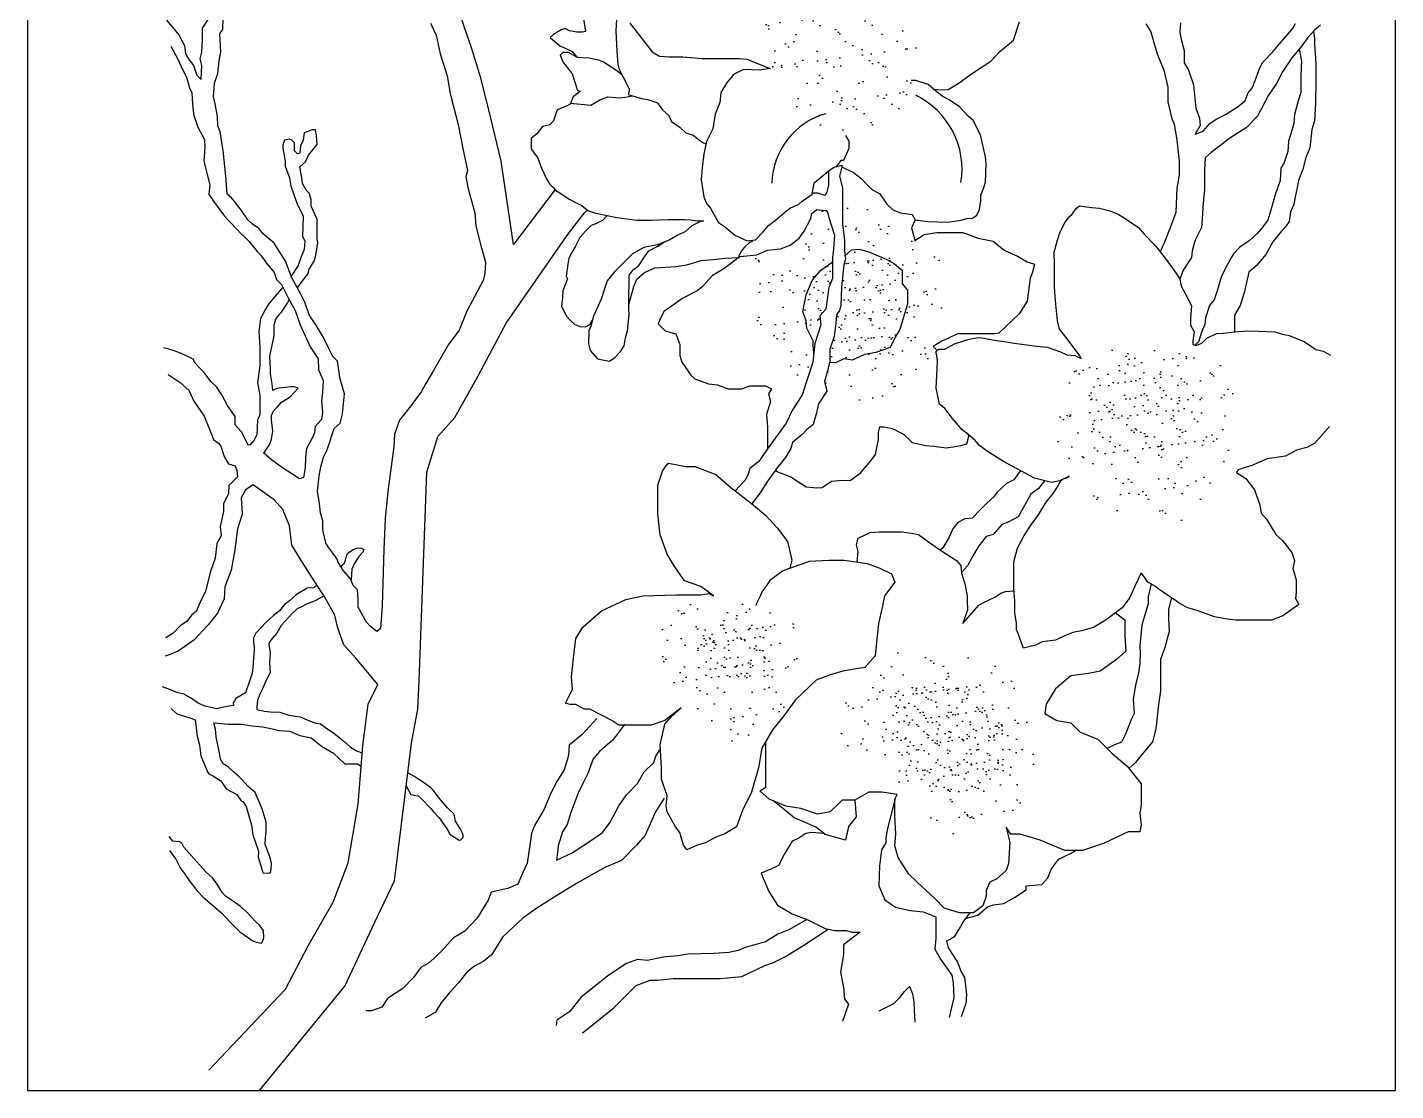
# Model space of a CAD drawing. Header units: millimetres. Extents: x 14385 to 129787, y 107826 to 186798.
# Drawn here: x 23319 to 26112, y 111745 to 113915 of the extents above; entities that cross this region are included whole.
import ezdxf

# ---------------------------------------------------------------- set-up
doc = ezdxf.new("R2010")
doc.units = ezdxf.units.MM
doc.header["$LTSCALE"] = 1000
pattern_1 = [(37.5, (32111.944, 101608.375), (-2.13844, 65.41008), [0, -51.5996, 0, -57.71007, 0, -55.16404]), (7.5, (32111.94, 101608.375), (60.0788, 95.8037), [0, -27.83662, 0, -46.50753, 0, -17.82223]), (327.5, (32070.19, 101608.375), (105.71613, 0.19208), [0, -16.97355, 0, -61.10478, 0, -79.77568]), (317.5, (32070.19, 101608.375), (102.0493, 29.7945), [0, -8.48678, 0, -40.05758, 0, -45.82858])]
pattern_2 = [(37.5, (32111.944, 101608.375), (-1.283065, 39.24605), [0, -30.959755, 0, -34.62604, 0, -33.09842]), (7.5, (32111.944, 101608.375), (36.04727, 57.4822), [0, -16.70197, 0, -27.904516, 0, -10.693336]), (327.5, (32086.89, 101608.375), (63.42968, 0.11525), [0, -10.18413, 0, -36.66287, 0, -47.86541]), (317.5, (32086.89, 101608.375), (61.2296, 17.8767), [0, -5.092065, 0, -24.03455, 0, -27.49715])]

msp = doc.modelspace()

# ---------------------------------------------------------------- hatches: boundary and pattern name
h = msp.add_hatch()
h.set_pattern_fill('AR-SAND', color=252, scale=1.3365, style=0)
h.set_pattern_definition(pattern_1)
h.paths.add_polyline_path([(24919.4, 114078.2), (24835.1, 114044.3), (24821.5, 113991), (24827.3, 113901.9), (24822.5, 113847.7), (24838.9, 113812.8), (24897.1, 113738.2), (24954.3, 113698.5), (24965, 113690.8), (25002.8, 113689.8), (25034.7, 113692.7), (25087.1, 113719.8), (25120, 113745), (25141.4, 113777), (25143.3, 113804.1), (25133.6, 113843.8), (25143.3, 113904.8), (25128.8, 113944.5), (25129.7, 114001.7), (25120, 114009.4), (25082.2, 114040.4), (25060.9, 114059.8), (25014.4, 114087.9), (24967.9, 114084), (24926.2, 114084)])
h = msp.add_hatch()
h.set_pattern_fill('AR-SAND', color=252, scale=1.3365, style=0)
h.set_pattern_definition(pattern_1)
h.paths.add_polyline_path([(25139.5, 113486.4), (25134.5, 113483.4), (25131.5, 113478.8), (25127.9, 113492), (25101.8, 113487.8), (25048.6, 113537.3), (25000.3, 113560.8), (24982.8, 113574.2), (24982.8, 113564.7), (24982.8, 113540.3), (24982.8, 113512.9), (24987.4, 113480.9), (24987.4, 113459.5), (24988.3, 113449.6), (25001.2, 113461.2), (25016.8, 113462.6), (25036.6, 113456.9), (25073.5, 113441.4), (25089.1, 113432.9), (25104.6, 113420.1), (25104.6, 113391.8), (25116, 113379.1), (25116, 113350.8), (25100.4, 113298.4), (25090.5, 113282.8), (25080.6, 113261.6), (25050.8, 113251.7), (25028.1, 113247.4), (25002.6, 113236.1), (24985.6, 113238.9), (24968.6, 113230.4), (24956.3, 113231.6), (24952.3, 113214.1), (24946.2, 113192.8), (24950.8, 113172.7), (25020.1, 113148.8), (25069.6, 113156.2), (25153.8, 113192.1), (25173.6, 113244.1), (25173, 113258.9), (25167.8, 113264.1), (25172.7, 113266.9), (25169.9, 113333.2), (25199.6, 113346.8), (25184.8, 113443.3)])
h.paths.add_polyline_path([(24938.9, 113420.1), (24961.5, 113435.7), (24962.8, 113436.7), (24962.8, 113444.9), (24964.8, 113463), (24966.8, 113491.1), (24954.8, 113527.3), (24952.8, 113535.3), (24950.8, 113541.3), (24946.7, 113541.3), (24930.6, 113543.3), (24920.6, 113535.3), (24918.6, 113525.2), (24904.5, 113499.1), (24894.4, 113485.1), (24876.3, 113471), (24856.2, 113463), (24830.1, 113460.9), (24808, 113450.9), (24801.9, 113450.4), (24798.4, 113444.5), (24791, 113375.2), (24818.2, 113275), (24872.7, 113215.6), (24908.3, 113189), (24922.6, 113231.9), (24924.5, 113249.9), (24923.3, 113265.8), (24923.3, 113275.7), (24910.5, 113301.2), (24909.1, 113315.4), (24902, 113335.2), (24909.1, 113369.2), (24921.9, 113400.3)])
h = msp.add_hatch()
h.set_pattern_fill('AR-SAND', color=252, scale=0.8019, style=0)
h.set_pattern_definition(pattern_2)
h.paths.add_polyline_path([(24954.8, 113384.6), (24962.8, 113402.7), (24962.8, 113436.7), (24961.5, 113435.7), (24938.9, 113420.1), (24921.9, 113400.3), (24909.1, 113369.2), (24902, 113335.2), (24909.1, 113315.4), (24910.5, 113301.2), (24923.3, 113275.7), (24923.3, 113265.8), (24924.5, 113249.9), (24926.6, 113270), (24938.7, 113308.2), (24936.7, 113326.3), (24948.7, 113340.4)])
h.paths.add_polyline_path([(25116, 113350.8), (25116, 113379.1), (25104.6, 113391.8), (25104.6, 113420.1), (25089.1, 113432.9), (25073.5, 113441.4), (25036.6, 113456.9), (25016.8, 113462.6), (25001.2, 113461.2), (24988.3, 113449.6), (24988.9, 113442.8), (24985.9, 113430.6), (24981.3, 113384.9), (24979.7, 113348.3), (24976.7, 113337.6), (24970.6, 113328.5), (24969.1, 113311.7), (24966, 113284.2), (24956.9, 113258.3), (24956.9, 113233.9), (24956.3, 113231.6), (24968.6, 113230.4), (24985.6, 113238.9), (25002.6, 113236.1), (25028.1, 113247.4), (25050.8, 113251.7), (25080.6, 113261.6), (25090.5, 113282.8), (25100.4, 113298.4)])
h = msp.add_hatch()
h.set_pattern_fill('AR-SAND', color=252, scale=1.3365, style=0)
h.set_pattern_definition(pattern_1)
h.paths.add_polyline_path([(25510.6, 113265.1), (25480.5, 113237.1), (25459.8, 113227.7), (25432.8, 113209.1), (25421.4, 113170.7), (25415.2, 113131.3), (25416.2, 113067), (25446.3, 113006.9), (25478.4, 112960.3), (25541.7, 112920.9), (25605, 112910.5), (25673.5, 112902.2), (25730.6, 112948.9), (25747.2, 112993.4), (25766.9, 113034.9), (25786.6, 113074.3), (25789.7, 113139.6), (25771, 113234), (25754.4, 113240.2), (25670.4, 113250.5), (25625.8, 113271.3), (25559.4, 113271.3), (25516.8, 113268.2)])
h = msp.add_hatch()
h.set_pattern_fill('AR-SAND', color=252, scale=1.0692, style=0)
h.set_pattern_definition([(37.5, (32111.944, 101608.375), (-1.71075, 52.32806), [0, -41.27967, 0, -46.16806, 0, -44.13123]), (7.5, (32111.944, 101608.375), (48.06303, 76.64294), [0, -22.2693, 0, -37.20602, 0, -14.25778]), (327.5, (32078.54, 101608.375), (84.5729, 0.15366), [0, -13.57884, 0, -48.88382, 0, -63.82055]), (317.5, (32078.54, 101608.375), (81.63946, 23.8356), [0, -6.78942, 0, -32.04606, 0, -36.66287])])
h.paths.add_polyline_path([(25541.7, 113215.3), (25503.3, 113203.9), (25486.7, 113179), (25486.7, 113119.9), (25502.3, 113054.6), (25549, 113047.4), (25635.1, 113021.4), (25672.5, 113031.8), (25703.6, 113063.9), (25700.5, 113134.4), (25688, 113193.5), (25679.7, 113207), (25624.7, 113225.7), (25589.5, 113227.7), (25559.4, 113224.6)])
h = msp.add_hatch()
h.set_pattern_fill('AR-SAND', color=252, scale=1.3365, style=0)
h.set_pattern_definition(pattern_1)
h.paths.add_polyline_path([(24663.2, 112742.3), (24635.2, 112721.9), (24613.7, 112686.3), (24609.4, 112640.1), (24628.7, 112566.9), (24668.6, 112537.8), (24714.9, 112493.7), (24749.4, 112462.4), (24768.8, 112435.5), (24787.1, 112437.7), (24809.7, 112454.9), (24849.6, 112488.3), (24869, 112535.6), (24888.4, 112562.5), (24894.8, 112600.2), (24886.2, 112697.1), (24861.4, 112726.2), (24838.8, 112733.7), (24800, 112739.1), (24720.3, 112740.2), (24667.5, 112747.7)])
h = msp.add_hatch()
h.set_pattern_fill('AR-SAND', color=252, scale=0.8019, style=0)
h.set_pattern_definition(pattern_2)
h.paths.add_polyline_path([(24741.9, 112713.2), (24690.2, 112698.2), (24679.4, 112673.4), (24689.1, 112604.5), (24728.9, 112570.1), (24761.3, 112573.3), (24817.3, 112573.3), (24833.4, 112583), (24842.1, 112601.3), (24839.9, 112645.4), (24801.1, 112708.9), (24777.4, 112717.6), (24752.6, 112714.3)])
h = msp.add_hatch()
h.set_pattern_fill('AR-SAND', color=252, scale=1.3365, style=0)
h.set_pattern_definition(pattern_1)
h.paths.add_polyline_path([(25076.1, 112638.5), (25049.4, 112606.8), (25016.4, 112580.1), (24988.5, 112540.8), (24972, 112474.8), (25003.7, 112425.3), (25057, 112380.9), (25125.6, 112346.7), (25126.9, 112318.8), (25161.2, 112289.6), (25206.9, 112268), (25250, 112278.2), (25285.6, 112292.1), (25341.5, 112316.2), (25374.5, 112336.5), (25378.3, 112450.7), (25369.4, 112497.6), (25355.4, 112537), (25349.1, 112564.9), (25326.2, 112591.5), (25297, 112615.6), (25251.3, 112629.6), (25209.4, 112629.6), (25168.8, 112629.6), (25131.9, 112635.9), (25112.9, 112639.7)])
h = msp.add_hatch()
h.set_pattern_fill('AR-SAND', color=252, scale=0.8019, style=0)
h.set_pattern_definition(pattern_2)
h.paths.add_polyline_path([(25173.9, 112583.9), (25088.8, 112570), (25079.9, 112526.8), (25079.9, 112481.2), (25106.6, 112435.5), (25120.5, 112391.1), (25195.4, 112354.3), (25229.7, 112355.6), (25246.2, 112355.6), (25291.9, 112374.6), (25335.1, 112439.3), (25321.1, 112476.1), (25286.9, 112530.6), (25251.3, 112554.7), (25227.2, 112575), (25196.7, 112585.2)])

# ---------------------------------------------------------------- linework, layer by layer
msp.add_lwpolyline([(23318.7, 111744.9), (26112.4, 111744.9), (26112.4, 116044.9), (23318.7, 116044.9)], close=True)
at = {"color": 252}
for points in [[(24396.2, 113584.5), (24311.2, 113472.2), (24286.3, 113642), (24261.2, 113746.9), (24243.8, 113814.3), (24226.3, 113871.7), (24193.7, 113967.1), (24168.8, 114114.4), (24166.6, 114196.6), (24170.5, 114297.2), (24186.3, 114372.2), (24217.8, 114443.3), (24280.5, 114504), (24313.8, 114556.7), (24348.6, 114616.3), (24377.6, 114680.2), (24373.6, 114694.4)], [(23602.6, 113930.4), (23627.8, 113900.1), (23639.6, 113878.2), (23641.3, 113861.4), (23648, 113851.3), (23658.1, 113837.9), (23664.8, 113817.7), (23673.3, 113809.3), (23674.9, 113837.9), (23671.6, 113851.3), (23674.9, 113864.8), (23676.6, 113890), (23676.6, 113913.6), (23695.1, 113942.2)], [(24142, 113923.7), (24153.4, 113899.4), (24161.6, 113861.7), (24176.1, 113816.7), (24182.2, 113780.3), (24184.7, 113769.4), (24198, 113717.2), (24207.8, 113668.3), (24217.5, 113623.3), (24213.9, 113610), (24218.7, 113585.7), (24232.1, 113537.1), (24234.5, 113510.4), (24245.4, 113467.7), (24254, 113436.1), (24252.7, 113413.1), (24249.1, 113398.5), (24216.3, 113336.3), (24200.5, 113297.4), (24178.6, 113268.3), (24148.2, 113214.8), (24132.4, 113188.1), (24122.7, 113171.1), (24101.6, 113143.1), (24078.3, 113113.9), (24068.5, 113084.8), (24066.6, 113059.5), (24054.9, 112968.3), (24049.2, 112912.6), (24046.3, 112849.9), (24044.4, 112780.8), (24043.4, 112734.7), (24039.6, 112688.6), (24031.9, 112681.9), (24019.4, 112692.4), (24010.7, 112702), (24004, 112713.6), (23994.4, 112731.8), (23994.4, 112749.1), (23992.5, 112767.3), (23983.8, 112776), (23981, 112782.7), (23978.1, 112790.3), (23961.7, 112809.5), (23959.8, 112813.4), (23953.1, 112823), (23951.2, 112829.7), (23942.5, 112842.2), (23933.9, 112852.7), (23928.1, 112862.3), (23922.3, 112890), (23922.3, 112908.3), (23917.5, 112924.4), (23915.5, 112937.3), (23914.2, 112948.1), (23910.8, 112968.3), (23914.2, 112999.7), (23918.2, 113018.5), (23923.6, 113038.1), (23931.1, 113053), (23945.2, 113096.8), (23957.4, 113107.6), (23962.1, 113126.5), (23966.2, 113167.2), (23956.7, 113200.3), (23955.4, 113211.7), (23952, 113234), (23942.5, 113243.4), (23933.8, 113261), (23923, 113282.6), (23909.2, 113306.1), (23894.1, 113328.8), (23885.4, 113354.7), (23876.8, 113370.9), (23858.4, 113404.3), (23845.4, 113438), (23822.8, 113474.7), (23801.1, 113493.1), (23791.4, 113504.9), (23778.5, 113513.6), (23768.7, 113522.2), (23755.8, 113541.6), (23750.4, 113548.1), (23742.8, 113558.9), (23735.2, 113567.5), (23726.6, 113575.1), (23723.7, 113611.8), (23718.4, 113664.1), (23716.1, 113676.3), (23712.3, 113702.1), (23707.7, 113714.2), (23707, 113733.2), (23702.4, 113759), (23698.9, 113774.5), (23700.6, 113801.8), (23707.4, 113821.5), (23710, 113847), (23713.4, 113865.8), (23711.7, 113901.9), (23717.7, 113911.3), (23718.6, 113934.3)], [(24452.5, 113941.3), (24458.1, 113906.7), (24451.6, 113905.8), (24440.4, 113905.8), (24425.4, 113908.6), (24417, 113913.2), (24408.5, 113910.4), (24392.6, 113901.1), (24386.1, 113894.5), (24405.7, 113877.7), (24414.2, 113874), (24430.9, 113866.3), (24440.3, 113854.9), (24423.3, 113864.4), (24411.9, 113864.4), (24406.3, 113858.7), (24411.9, 113845.4), (24430.9, 113820.8), (24442.2, 113786.8), (24447.9, 113784.9), (24432.8, 113773.5), (24427.1, 113758.4), (24419.5, 113754.6), (24400.6, 113747), (24393, 113724.3), (24385.4, 113716.8), (24370.3, 113713), (24358.9, 113697.8), (24347.5, 113688.4), (24347.5, 113667.6), (24360.8, 113648.6), (24368.4, 113627.8), (24379, 113604.9), (24385.6, 113595.6), (24393.1, 113588.1), (24397.8, 113582.5), (24406.2, 113577.8), (24424.9, 113564.7), (24444.5, 113554.4), (24451.1, 113551.6), (24463.3, 113541.3), (24476.4, 113536.7), (24522.2, 113527.3), (24563.4, 113521.7), (24591.4, 113521.7), (24627, 113523.2), (24660.7, 113523.2), (24672.9, 113522.3), (24686.9, 113520.4), (24699.1, 113520.4), (24690.6, 113517.6), (24675.7, 113510.2), (24662.6, 113498.9), (24645.7, 113490.5), (24628.9, 113481.2), (24613, 113474.6), (24605.5, 113471.8), (24577.4, 113466.2), (24554, 113453.1), (24517.6, 113416.7), (24502.6, 113398), (24490.4, 113360.6), (24474.5, 113326), (24468.9, 113305.2), (24465.2, 113295.9), (24464.2, 113269.7), (24468, 113255.7), (24482.9, 113238.8), (24507.3, 113234.2), (24518.5, 113241.7), (24529.7, 113253.8), (24537.2, 113265), (24540, 113281.9), (24543.8, 113295.9), (24547.5, 113328.6), (24546.6, 113340.7), (24546.6, 113366.9), (24547.5, 113395), (24547.5, 113409.9), (24555.9, 113420.2), (24567.1, 113429.6), (24580.2, 113449.2), (24587.7, 113459.5), (24604.6, 113467.9), (24618.6, 113477.2)], [(24522.3, 113942.9), (24520.4, 113908.5), (24522.3, 113866.7), (24524.2, 113840.6), (24526.9, 113829.5), (24532.5, 113819.2), (24541.8, 113800.6), (24548.4, 113787.6), (24545.6, 113778.3), (24572.6, 113769.9), (24585.6, 113768.1), (24605.2, 113761.4), (24615.4, 113747.4), (24628.5, 113735.3), (24634, 113723.2), (24651.7, 113711.1), (24662.9, 113700), (24677.8, 113695.3), (24690.8, 113685.1), (24699.2, 113679.5), (24704.5, 113678.6)], [(24548.6, 113923.7), (24558.7, 113911.1), (24575.1, 113889.7), (24594.1, 113865.7), (24609.2, 113856.9), (24629.5, 113855.6), (24657.2, 113855.6), (24696.4, 113851.8), (24745.7, 113851.8), (24772.2, 113851.8), (24788.6, 113850.5), (24802.5, 113844.2), (24835.3, 113831.6), (24812.6, 113827.8), (24781, 113829.1), (24760.8, 113819), (24746.1, 113801.2), (24734.6, 113782.5), (24732.8, 113762.1), (24723, 113738.2), (24718.6, 113708), (24705.3, 113682.1), (24699.9, 113657.3), (24696.4, 113628.9), (24694.6, 113604.1), (24699.9, 113569.5), (24705.3, 113556.2), (24713.3, 113546.4), (24730.1, 113517.1), (24744.3, 113507.4), (24754.1, 113498.5), (24763, 113491.4), (24788.7, 113479.9), (24805.6, 113481.6), (24821.6, 113498.5), (24832.2, 113510.9), (24846.4, 113521.6), (24868.6, 113541.1), (24876.6, 113547.3), (24893.5, 113553.5), (24900.6, 113560.6), (24921, 113574.8), (24925.4, 113597.8), (24940.5, 113611.1), (24957.4, 113624.5), (24967.2, 113630.7), (24981.4, 113634.2), (24981.4, 113630.7), (25005.3, 113619.1), (25020.4, 113607.6), (25035.5, 113591.6), (25044.4, 113583.7), (25059.5, 113575.7), (25073.7, 113554.4), (25086.1, 113542.8), (25101.2, 113536.6), (25125.2, 113533.1), (25131.4, 113522.4), (25156.3, 113518.9), (25198, 113518), (25225.5, 113521.6), (25237, 113525.1), (25248.6, 113526), (25257.5, 113532.2), (25262.8, 113543.7), (25265.4, 113561.5), (25265.4, 113573), (25270.8, 113586.3), (25275.2, 113599.6), (25276.1, 113636.9), (25275.2, 113651.1), (25264.6, 113696.3), (25249.5, 113725.6), (25239.7, 113734.4), (25221.9, 113753.1), (25200.6, 113767.3), (25186.4, 113775.2), (25168.7, 113789.4), (25176.7, 113788.6), (25185.5, 113787.7), (25198.9, 113788.6), (25221.2, 113802.1), (25248.7, 113821.6), (25268.3, 113834.9), (25286, 113846.4), (25303.9, 113865.3), (25315.4, 113875.1), (25332.3, 113889.3), (25344.7, 113926.5)], [(25602.4, 113922.6), (25612.4, 113906), (25617.3, 113889.5), (25625.6, 113861.3), (25638.9, 113828), (25647.2, 113793.2), (25647.2, 113763.4), (25655.5, 113728.6), (25660.4, 113718.7), (25665.4, 113685.5), (25670.4, 113642.2), (25670.4, 113614), (25665.4, 113587.5), (25663.8, 113537.8), (25652.2, 113506.4), (25638.9, 113473.2), (25635.6, 113466.6), (25631.6, 113457.2)], [(25673.1, 113924.7), (25671.6, 113905.4), (25674.5, 113890.5), (25680.5, 113868.3), (25680.5, 113843), (25689.4, 113828.1), (25699.8, 113798.4), (25704.3, 113750.8), (25711.7, 113730), (25713.2, 113715.2), (25702.8, 113697.3), (25719.2, 113703.3), (25734, 113719.6), (25747.4, 113728.5), (25765.3, 113737.4), (25789.1, 113752.3), (25805.5, 113765.7), (25811.4, 113782), (25820.3, 113792.4), (25823.3, 113801.4), (25835.2, 113832.6), (25841.2, 113844.5), (25862, 113865.3), (25875.4, 113881.6), (25902.2, 113912.8), (25908.1, 113923.2)], [(25958.7, 113919.8), (25946.8, 113909.4), (25933.4, 113894.5), (25918.5, 113875.2), (25900.7, 113852.9), (25881.3, 113824.7), (25869.4, 113800.9), (25853, 113777.1), (25830.7, 113734), (25806.9, 113710.2), (25775.7, 113690.9), (25735.5, 113659.7), (25723.6, 113649.3), (25722.1, 113624), (25722.1, 113583.9), (25719.2, 113557.1), (25717.7, 113524.4), (25716.2, 113506.6), (25702.8, 113481.3), (25696.8, 113459), (25695.4, 113445.7), (25678.5, 113420.1), (25671.7, 113401.4)], [(25944.5, 113906.9), (25946.8, 113893.3), (25946.8, 113881), (25949.6, 113841.1), (25949.6, 113809), (25949.6, 113804.1), (25948.9, 113760.4), (25946.9, 113724.8), (25941, 113707.1), (25937, 113669.6), (25929.1, 113649.8), (25923.2, 113626.2), (25914.2, 113602.7), (25911.4, 113588.8), (25907.3, 113569.4), (25904.5, 113554.1), (25897.5, 113538.8), (25894.8, 113519.4), (25887.8, 113508.3), (25882.3, 113502.8), (25861.5, 113477.8), (25847.6, 113451.5), (25828.1, 113429.3), (25812.9, 113415.4), (25803.1, 113373.8), (25794.8, 113347.4), (25783.7, 113328), (25783.7, 113307.2), (25783.7, 113293.8)], [(23611.8, 113877), (23626.1, 113850.4), (23636.3, 113828), (23643.5, 113813.7), (23649.6, 113792.3), (23654.7, 113782.1), (23655.7, 113759.6), (23657.8, 113738.2), (23666.9, 113711.7), (23680.2, 113686.2), (23681.2, 113669.9), (23679.2, 113642.3), (23685.3, 113617.9), (23691.5, 113594.2), (23689.4, 113574.8), (23698.6, 113560.6), (23721.2, 113529.7), (23755.9, 113493), (23757.9, 113492), (23771.2, 113478.7), (23787.6, 113458.1), (23795.8, 113449.9), (23806, 113434.6), (23822.3, 113415.3), (23827.4, 113401), (23837.6, 113390.8), (23850.9, 113363.2), (23865.2, 113337.7), (23875.5, 113307.9), (23895.9, 113263), (23912.2, 113238.5), (23913.2, 113216.1), (23922.4, 113194.7), (23921.4, 113170.2), (23919.4, 113152.8), (23921.4, 113129.4), (23919.4, 113115.1), (23906.1, 113100.8), (23905.1, 113087.6), (23901, 113078.4), (23888.7, 113055.9), (23886.7, 113036.6), (23885.7, 113016.2), (23882.6, 112996.8), (23874.5, 112993.7), (23848.9, 113010), (23836.7, 113018.2), (23817.3, 113032.5), (23800.9, 113046.8)], [(24440.3, 113854.9), (24465.6, 113853.5), (24487, 113848.6), (24495.2, 113845.3), (24510, 113835.5), (24524.7, 113825.6), (24532.4, 113819.5)], [(25915.1, 113870.9), (25920.3, 113846.1), (25919, 113817), (25919, 113799.8), (25919, 113782.6), (25913.7, 113765.4), (25905.8, 113737.6), (25904.4, 113719.1), (25900.5, 113704.6), (25893.9, 113683.4), (25892.5, 113662.2), (25884.6, 113639.7), (25878, 113627.8), (25876.6, 113602.7), (25866.1, 113573.6), (25856.8, 113540.5), (25851.5, 113522), (25838.2, 113504.8), (25829, 113494.2), (25813.1, 113479.7), (25794.6, 113466.5), (25781.3, 113453.2), (25777.3, 113446.6), (25765.4, 113425.4), (25756.2, 113405.6), (25748.2, 113377.8), (25741.6, 113359.3), (25732.3, 113347.4), (25724.4, 113322.3), (25723.1, 113309), (25716.4, 113294.5), (25712.5, 113282.6), (25709.8, 113273.3), (25702.2, 113266.7)], [(25168.7, 113789.4), (25158.1, 113798.8), (25132.5, 113806.9), (25123, 113806.9)], [(24427.9, 113760.5), (24469, 113756.6), (24487.3, 113767.3), (24504, 113773.4), (24528.4, 113771.9), (24543.6, 113773.4), (24553.3, 113775.9)], [(23869.9, 113383.4), (23871.7, 113386.1), (23880.6, 113398), (23891, 113411.3), (23894, 113421.7), (23904.3, 113438), (23907.3, 113446.9), (23911.8, 113475), (23910.3, 113483.9), (23910.3, 113510.6), (23910.3, 113523.9), (23898.4, 113550.6), (23898.4, 113563.9), (23894, 113577.3), (23888, 113583.2), (23880.6, 113596.5), (23879.1, 113608.4), (23874.7, 113630.6), (23886.6, 113641), (23892.5, 113654.3), (23907.3, 113672.1), (23910.3, 113676.5), (23908.8, 113694.3), (23907.3, 113706.2), (23899.9, 113706.2), (23883.6, 113700.3), (23882.1, 113685.4), (23876.2, 113673.6), (23874.7, 113658.8), (23870.2, 113657.3), (23864.3, 113663.2), (23864.3, 113679.5), (23858.4, 113685.4), (23853.9, 113686.9), (23843.5, 113685.4), (23840.6, 113675.1), (23840.6, 113669.1), (23845, 113642.5), (23845, 113632.1), (23853.9, 113608.4), (23856.9, 113592.1), (23868.8, 113556.5), (23882.1, 113529.9), (23880.6, 113488.4), (23885.1, 113479.5), (23883.6, 113461.7), (23876.2, 113443.9), (23871.7, 113429.1), (23857.2, 113407.4)], [(24989.3, 113694.9), (24996.1, 113682.8), (24996.1, 113668), (24985.3, 113643.7), (24979.9, 113643.7), (24969.1, 113630.2)], [(24981.4, 113630.7), (24976.7, 113612), (24982.8, 113587.6), (24982.8, 113564.7), (24982.8, 113540.3), (24982.8, 113512.9), (24987.4, 113480.9), (24987.4, 113459.5), (24988.9, 113442.8), (24985.9, 113430.6), (24981.3, 113384.9), (24979.7, 113348.3), (24976.7, 113337.6), (24970.6, 113328.5), (24969.1, 113311.7), (24966, 113284.2), (24956.9, 113258.3), (24956.9, 113233.9), (24952.3, 113214.1), (24946.2, 113192.8), (24950.8, 113173), (24934, 113147.1), (24929.4, 113125.7), (24923.3, 113104.4), (24909.6, 113093.7), (24900.4, 113084.6), (24880.6, 113067.8), (24877.5, 113055.6), (24866.9, 113037.3), (24851.6, 113019), (24828.7, 112987), (24816.5, 112967.2), (24802.8, 112948.9), (24797.9, 112943)], [(24954.5, 113622.2), (24954.1, 113603.8), (24954.1, 113593), (24950.8, 113580), (24947.6, 113572.4), (24932.5, 113576.8), (24921.5, 113577.3)], [(23792.7, 111744.9), (23967.1, 111958.4), (24033.4, 112100.5), (24068.2, 112173.2), (24103, 112454.4), (24115.6, 112523.8), (24118.8, 112580.8), (24125.1, 112748.2), (24134.6, 113007.3), (24156.7, 113079.9), (24191.6, 113118.8), (24239.1, 113204), (24296, 113311.5), (24423.7, 113494.7), (24456.2, 113537.1), (24462.4, 113542)], [(24773.8, 113447.9), (24808, 113450.9), (24830.1, 113460.9), (24856.2, 113463), (24876.3, 113471), (24894.4, 113485.1), (24904.5, 113499.1), (24918.6, 113525.2), (24920.6, 113535.3), (24930.6, 113543.3), (24946.7, 113541.3), (24950.8, 113541.3), (24952.8, 113535.3), (24954.8, 113527.3), (24966.8, 113491.1), (24964.8, 113463), (24962.8, 113444.9), (24962.8, 113402.7), (24954.8, 113384.6), (24948.7, 113340.4), (24936.7, 113326.3), (24938.7, 113308.2), (24926.6, 113270), (24922.6, 113231.9), (24900.5, 113165.6), (24880.4, 113133.4), (24868.3, 113107.3), (24830.1, 113055), (24812, 113028.9), (24793.9, 113014.8), (24789.4, 113001.3), (24783.8, 112990.7), (24764.1, 112969.3)], [(25467.6, 113244.7), (25439.5, 113282.4), (25426.4, 113299.1), (25422, 113316.6), (25418.5, 113350.3), (25416.8, 113374.8), (25415.9, 113387.9), (25415.9, 113401.1), (25415.9, 113418.6), (25415.9, 113431.7), (25415, 113456.3), (25421.1, 113479), (25427.3, 113498.3), (25437.8, 113517.6), (25446.6, 113529), (25451.8, 113534.2), (25460.6, 113546.5), (25466.7, 113550.9), (25491.3, 113547.4), (25507.9, 113546.5), (25529, 113541.2), (25544.8, 113535.1), (25557.9, 113526.3), (25587.7, 113507.1), (25599.1, 113493), (25621.9, 113469.4), (25642.1, 113444), (25656.1, 113424.7), (25664.9, 113412.5), (25671.9, 113401.1), (25674.5, 113387.1), (25682.4, 113372.2), (25695.6, 113347.6), (25693.8, 113321.4), (25693.8, 113307.3), (25700.8, 113294.2), (25698.2, 113275.8), (25698.2, 113267.9), (25704.7, 113265.9), (25716.6, 113271), (25727, 113280.7), (25746.4, 113290.4), (25760.2, 113291.1), (25783.8, 113293.9), (25808.7, 113295.9), (25833.7, 113295.2), (25865.6, 113293.9), (25883.6, 113288.3), (25893.3, 113286.9), (25925.9, 113274.5), (25949.4, 113257.9), (25964.7, 113254.4), (25979.2, 113246.1)], [(24502.7, 113531.3), (24493.2, 113521.5), (24480.9, 113514.9), (24469.6, 113511.2), (24457.4, 113498.9), (24447, 113486.7), (24437.6, 113468.8), (24430.1, 113455.7), (24424.4, 113444.4), (24422.5, 113432.1), (24418.8, 113407.7), (24421.6, 113402), (24412.2, 113377.5), (24411.2, 113363.4), (24409.4, 113345.6), (24419.7, 113325.8), (24428.2, 113316.4), (24435.7, 113309.8), (24447, 113305.1), (24458.3, 113304.1), (24466.8, 113308.9), (24472.5, 113318.5)], [(25131.4, 113522.4), (25123.9, 113506.1), (25131.5, 113478.8), (25134.5, 113483.4), (25149.7, 113492.4), (25175.4, 113497), (25199.6, 113497), (25228.4, 113497), (25260.1, 113484.9), (25290.4, 113478.8), (25313.1, 113460.7), (25340.4, 113448.6), (25360, 113436.5), (25375.2, 113432), (25370.6, 113413.8), (25366.1, 113403.2), (25360, 113356.4), (25343.4, 113330.6), (25302.5, 113291.3), (25293.4, 113289.8), (25269.2, 113289.8), (25237.4, 113289.8), (25217.8, 113289.8), (25199.6, 113280.7), (25186, 113274.7), (25167.8, 113264.1), (25175.4, 113256.6)], [(24799, 113478), (24793.1, 113476.3), (24783, 113467), (24776.3, 113458.7), (24770.4, 113446.9)], [(24987, 113448.4), (25001.2, 113461.2), (25016.8, 113462.6), (25036.6, 113456.9), (25073.5, 113441.4), (25089.1, 113432.9), (25104.6, 113420.1), (25104.6, 113391.8), (25116, 113379.1), (25116, 113350.8), (25100.4, 113298.4), (25090.5, 113282.8), (25080.6, 113261.6), (25050.8, 113251.7), (25028.1, 113247.4), (25002.6, 113236.1), (24985.6, 113238.9), (24968.6, 113230.4), (24956.3, 113231.6)], [(24546.6, 113349.8), (24557.1, 113386.4), (24563.2, 113401.6), (24578.5, 113415.3), (24599.9, 113424.5), (24642.6, 113427.5), (24665.5, 113430.6), (24694.5, 113439.7), (24718.9, 113441.3), (24743.3, 113444.3), (24770.7, 113445.8), (24773.8, 113447.9)], [(24771.9, 113446.6), (24751.7, 113430.8), (24737.6, 113420.8), (24717.5, 113408.7), (24697.3, 113386.6), (24687.3, 113378.6), (24657.1, 113362.5), (24643, 113352.4), (24631, 113344.4), (24618.9, 113336.4), (24610.9, 113320.3), (24606.8, 113310.2), (24620.9, 113296.2), (24635, 113292.1), (24643, 113290.1), (24651.1, 113268), (24651.1, 113245.9), (24655.1, 113231.9), (24673.2, 113205.7), (24681.3, 113197.7), (24709.4, 113187.7), (24727.5, 113185.6), (24749.6, 113177.6), (24777.8, 113177.6), (24793.9, 113183.6), (24812, 113183.6), (24826.1, 113183.6), (24838.1, 113177.6), (24832.1, 113167.6), (24836.1, 113151.5), (24828.1, 113125.4), (24830.1, 113099.2), (24830.1, 113083.2), (24830.1, 113055)], [(24924.5, 113249.9), (24923.3, 113265.8), (24923.3, 113275.7), (24910.5, 113301.2), (24909.1, 113315.4), (24902, 113335.2), (24909.1, 113369.2), (24921.9, 113400.3), (24938.9, 113420.1), (24961.5, 113435.7), (24962.8, 113436.7)], [(24988.1, 113452), (24989.9, 113452.7)], [(23840.3, 113385.2), (23837.6, 113381.7), (23824.3, 113366.9), (23810.9, 113350.6), (23805, 113340.2), (23794.6, 113320.9), (23791.6, 113294.3), (23793.1, 113261.7), (23793.1, 113246.8), (23793.1, 113224.6), (23788.7, 113190.5), (23793.1, 113163.9), (23793.1, 113153.5), (23793.1, 113137.2), (23793.1, 113125.3), (23788.7, 113113.5), (23787.2, 113083.9), (23781.3, 113072), (23773.8, 113063.1), (23770.1, 113062.5)], [(23801.6, 113046.2), (23813.9, 113064.6), (23816.9, 113075), (23819.8, 113091.3), (23816.9, 113115), (23816.9, 113123.9), (23822.8, 113134.2), (23828.7, 113140.2), (23837.6, 113150.5), (23849.5, 113157.9), (23856.9, 113162.4), (23871.7, 113178.7), (23864.3, 113181.7), (23856.9, 113181.7), (23845, 113180.2), (23831.7, 113178.7), (23824.3, 113177.2), (23819.8, 113174.2), (23818.3, 113187.6), (23815.4, 113208.3), (23815.4, 113217.2), (23813.9, 113243.9), (23822.8, 113285.4), (23822.8, 113307.6), (23825.7, 113319.5), (23833.2, 113329.8), (23837.6, 113334.3), (23849.5, 113352.1), (23852.4, 113358), (23853.2, 113359.1)], [(23770.3, 113062.1), (23765.2, 113071.2), (23756, 113089.6), (23742.8, 113103.9), (23742.8, 113121.2), (23727.4, 113143.7), (23715.5, 113165.5), (23705.8, 113180.8), (23693.7, 113192.1), (23679.2, 113211.4), (23671.9, 113218.7), (23662.2, 113229.1), (23657.4, 113238), (23645.3, 113244.5), (23631.6, 113250.1), (23620.3, 113254.1), (23603.3, 113259.8), (23596.9, 113261.4)], [(25977.2, 113100.5), (25947, 113065.9), (25931.4, 113058.1), (25910.2, 113052.5), (25887.8, 113040.2), (25849.9, 113034.7), (25818.6, 113021.3), (25807.4, 113017.9), (25790.7, 113012.3), (25787.3, 113006.8), (25806.3, 112994.5), (25824.2, 112971.1), (25835.4, 112940.7), (25837.6, 112924), (25848.8, 112911.7), (25867.8, 112880.3), (25881.2, 112868), (25900.2, 112843.5), (25905.8, 112826.8), (25902.4, 112811.1), (25909.1, 112787.7), (25909.1, 112762), (25908, 112749.8), (25914.7, 112737.5), (25882.3, 112714), (25858.9, 112705.1), (25838.8, 112705.1), (25822, 112705.1), (25798.5, 112705.1), (25786.3, 112705.1), (25768.4, 112707.3), (25742.7, 112711.8), (25707, 112725.2), (25688, 112730.8), (25672.3, 112738.6), (25660.1, 112747.5), (25646.7, 112756.4), (25629.9, 112767.6), (25622.1, 112774.3), (25606.4, 112783.2), (25599.7, 112793.3), (25593, 112802.2), (25580.7, 112776.3), (25569.5, 112751.7), (25553.9, 112730.5), (25521.5, 112706), (25495.8, 112690.4), (25471.2, 112683.7), (25453.3, 112680.3), (25436.6, 112673.6), (25417.6, 112664.7), (25390.8, 112661.3), (25377.4, 112654.6), (25352.8, 112648), (25345, 112668), (25341.6, 112678.1), (25338.3, 112685.9), (25338.3, 112699.3), (25334.9, 112720.5), (25334.9, 112729.4), (25334.9, 112745), (25332.7, 112769.6), (25332.7, 112794.1), (25332.7, 112816.5), (25332.7, 112824.3), (25340.5, 112852.2), (25353.9, 112877.8), (25368.5, 112900.2), (25383, 112920.2), (25398.6, 112945.9), (25413.1, 112963.8), (25422.1, 112977.2), (25426.5, 112986.1), (25432.1, 112992.8), (25441, 112996.1), (25445.5, 112999.5), (25426.5, 112989.4), (25409.8, 112986.1), (25375.2, 112995), (25311.5, 113029.4), (25278.8, 113049.7), (25262.9, 113062.1), (25254.1, 113071.8), (25238.2, 113085.9), (25227.6, 113093.8), (25207.3, 113116.9), (25192.3, 113137.2), (25180.8, 113146), (25174.6, 113178.6), (25176.4, 113217.7), (25177.3, 113235.3), (25175.5, 113245.9), (25173.8, 113252.9), (25180, 113258.2), (25192.3, 113258.2), (25211.7, 113269.7), (25239.1, 113278.5), (25260.3, 113282.1), (25272.6, 113281.2), (25296.5, 113275.9), (25314.1, 113274.1), (25333.6, 113270.6), (25379.5, 113264.4), (25400.6, 113262.6), (25428, 113252.9), (25441.3, 113246.8), (25457.1, 113245.9), (25470.4, 113239.7), (25470.4, 113239.7), (25467.6, 113244.7)], [(23606.4, 113207.1), (23630.6, 113190.6), (23648.2, 113175.1), (23658.9, 113152.6), (23679.4, 113121.5), (23691.1, 113093.3), (23698.8, 113073.8), (23709.5, 113066.1), (23713.5, 113060.2), (23720.2, 113039.7), (23729.1, 113024.2), (23742.8, 113020.3), (23746.6, 113010.5), (23747.6, 112997.9), (23730.1, 112980.4), (23729.1, 112962.9), (23719.4, 112943.4), (23719.4, 112926.8), (23712.5, 112896.7), (23714.4, 112877.2), (23705.7, 112861.7), (23701.8, 112832), (23692, 112802.8), (23682.3, 112763.9), (23675.4, 112751.2), (23668.7, 112735.6), (23663.7, 112723.9), (23654, 112715.2), (23644.3, 112702.5), (23630.6, 112693.8), (23616, 112678.2), (23601.4, 112669.4)], [(25241.2, 113083.2), (25236.3, 113064.9), (25223.9, 113061.4), (25208.9, 113058.7), (25194.8, 113056.1), (25169.2, 113059.6), (25152.4, 113061.4), (25125.9, 113067.5), (25119.7, 113073.7), (25109.1, 113083.4), (25089.7, 113094), (25082.6, 113096.7), (25067.6, 113099.3), (25058.8, 113099.3), (25057.9, 113097.5), (25056.1, 113088.7), (25056.1, 113073.7), (25052.6, 113057.8), (25049.9, 113043.7), (25040.2, 113030.5), (25027.8, 113016.3), (25017.2, 113003.1), (24998.7, 112989.9), (24982.8, 112990.7), (24960.7, 112988.1), (24941.3, 112975.7), (24930.7, 112974.9), (24908.6, 112976.6), (24897.1, 112984.6), (24877.7, 112996.9), (24866.2, 113002.2), (24851.2, 113007.5), (24845.7, 113010.8)], [(25346.5, 113010.5), (25332.7, 112991.8), (25318.2, 112984.6), (25297.9, 112965.7), (25292.1, 112957), (25277.6, 112944), (25261.7, 112928.1), (25258.8, 112925.2), (25248.6, 112913.6), (25232.7, 112912.1), (25218.2, 112904.9), (25208, 112891.8), (25200.8, 112874.5), (25187.7, 112852.7), (25182.7, 112848.5)], [(23688.9, 111786.9), (23845.7, 111951.8), (23892.9, 112042), (23943, 112129.8), (23973.4, 112210.2), (23994.2, 112329.4), (24003.5, 112448.6), (24014.5, 112533.7), (24034.4, 112574.1), (23989.5, 112627.7), (23964.8, 112654.8), (23952.4, 112689.3), (23946.3, 112715.2), (23926.5, 112751), (23893.2, 112802.7), (23877.2, 112828.6), (23858.6, 112858.6), (23853.6, 112898.1), (23840.1, 112931.4), (23822.8, 112951.1), (23779.7, 112981.9), (23764.2, 112971.4), (23755.4, 112954.8), (23757.4, 112921.7), (23747.7, 112891.5), (23741.8, 112844.5), (23734.9, 112807.5), (23722.2, 112773.4), (23720.2, 112749), (23706.7, 112719.8), (23687.5, 112695.7), (23658.8, 112664.8), (23626.5, 112642.3), (23610.2, 112635.4), (23599.9, 112632)], [(25395.3, 112989.8), (25383.5, 112974.4), (25367.5, 112962.8), (25341.4, 112916.5), (25322.6, 112906.3), (25308.1, 112900.5), (25290.7, 112880.2), (25276.2, 112875.9), (25261.7, 112857.1), (25251.5, 112839.7), (25238.5, 112816.5), (25226, 112802.4)], [(25012.8, 112824), (25014.9, 112845.8), (25011.6, 112858.8), (25014.9, 112872.6), (25039.2, 112884), (25057.9, 112885.6), (25080.7, 112885.6), (25103.4, 112885.6), (25123.7, 112883.2), (25138.4, 112879.9), (25158.7, 112865.3), (25183.1, 112848.3), (25215.6, 112827.2), (25224.5, 112816.6), (25226.1, 112801.2), (25232.6, 112779.3), (25237.5, 112754.9), (25237.5, 112745.2), (25238.3, 112726.5), (25229, 112698.7), (25261.5, 112736.2), (25270.9, 112741.3), (25294, 112752.1), (25306.3, 112760.1), (25315.7, 112763.7), (25333.7, 112765.1)], [(23956.9, 112814.2), (23965.7, 112821.2), (23968, 112828.1), (23971.2, 112838.8), (23975.4, 112843.9), (23983.3, 112849), (23992.6, 112852.7), (24001.9, 112852.3), (24005.6, 112849.5), (24003.7, 112844.4), (23995.8, 112835.6), (23986.1, 112820.3), (23981.5, 112809.6), (23980.1, 112787.3)], [(23958.2, 112815.3), (23957.3, 112816.1)], [(24875.2, 112811.5), (24860.6, 112805), (24847.6, 112795.9), (24834.6, 112786.2), (24827.5, 112775.9), (24819.1, 112763.6), (24814.6, 112754.5), (24806.8, 112738.3), (24806.1, 112735.1)], [(23910.1, 112777.2), (23903.4, 112771.4), (23889.7, 112770.4), (23868.3, 112757.7), (23853.6, 112745.1), (23843.9, 112737.3), (23833.2, 112724.6), (23821.5, 112714.9), (23813.6, 112708.1), (23803.9, 112699.3), (23797.1, 112691.6), (23785.4, 112678.9), (23780.5, 112669.2), (23780.5, 112659.5), (23781.5, 112649.7), (23781.5, 112643.9), (23779.5, 112618.6), (23778.7, 112607.9), (23777.7, 112597.2), (23772.8, 112582.6), (23764, 112557.2), (23744.6, 112545.6), (23738.7, 112535.8), (23739.7, 112531), (23726, 112529.1), (23704.6, 112524.2), (23681.2, 112530), (23667.5, 112535.8), (23652, 112546.6), (23638.4, 112554.4), (23625.7, 112557.2), (23611, 112563.1), (23594.5, 112568.9)], [(23924.8, 112754.9), (23906.2, 112745.1), (23888.7, 112738.3), (23880, 112733.4), (23869.3, 112728.5), (23859.4, 112718.8), (23837, 112694.5), (23828.3, 112678.9), (23818.6, 112668.2), (23812.8, 112661.4), (23811.8, 112656.5), (23814.6, 112638.1), (23812.8, 112618.6), (23814.6, 112598.1), (23807.9, 112585.5), (23798.1, 112564.1), (23793.2, 112554.4), (23788.4, 112541.7), (23787.4, 112528), (23787.4, 112523.2), (23801.9, 112519.3), (23814.6, 112518.3), (23834.2, 112517.4), (23852.7, 112511.5), (23876, 112507.7), (23894.5, 112499.9), (23908.2, 112495), (23916.9, 112494), (23927.6, 112486.2), (23944.2, 112474.6), (23964.7, 112458), (23978.3, 112446.3), (23991, 112438.5), (24002.4, 112434.2)], [(25613.1, 112779.4), (25607.3, 112753.1), (25607.3, 112738.9), (25598.5, 112709.4), (25594.1, 112695.2), (25589.8, 112652.6), (25590.9, 112638.4), (25589.8, 112616.6), (25587.6, 112596.9), (25582.1, 112576.2), (25576.7, 112544.5), (25578.8, 112515), (25573.4, 112504.1), (25560.3, 112471.3), (25552.6, 112456), (25538.4, 112450.6), (25523.4, 112443.1)], [(25654.3, 112749.8), (25648.8, 112726.9), (25648.8, 112708.3), (25649.9, 112682.1), (25641.1, 112649.3), (25632.4, 112625.3), (25632.4, 112590.4), (25632.4, 112560.9), (25628, 112532.5), (25622.6, 112483.3), (25616, 112457.1), (25595.2, 112432), (25581, 112414.5), (25567.7, 112402.6)], [(25540.4, 112720.3), (25559.3, 112706.3), (25559.3, 112672.8), (25561.7, 112641.7), (25542.5, 112625), (25509, 112601), (25485, 112596.2), (25449.1, 112591.4), (25418, 112565.1), (25398.8, 112534), (25396.4, 112514.9), (25420.4, 112500.5), (25449.1, 112495.7), (25468.3, 112476.6), (25504.2, 112462.2), (25532.9, 112433.5), (25564.1, 112407.2), (25592.8, 112371.3), (25592.8, 112345), (25592.8, 112328.2), (25590.4, 112311.5), (25592.8, 112287.5), (25590.4, 112273.2), (25566.5, 112273.2), (25516.2, 112249.2), (25473, 112234.9), (25437.1, 112234.9), (25386.8, 112256.4), (25346.1, 112268.4), (25326.9, 112268.4), (25317.4, 112282.7), (25324.6, 112251.6), (25322.2, 112208.6), (25317.4, 112194.2), (25298.2, 112177.4), (25283.8, 112170.3), (25276.6, 112153.5), (25276.6, 112141.6), (25269.5, 112122.4), (25250.3, 112108), (25221.6, 112108), (25190.4, 112117.6), (25171.3, 112136.8), (25135.3, 112170.3), (25118.6, 112187), (25097, 112220.5), (25089.8, 112244.5), (25092.2, 112268.4), (25089.8, 112306.7), (25089.8, 112323.4), (25089.8, 112340.2), (25094.6, 112349.7), (25063.5, 112354.5), (25037.1, 112354.5), (25008.4, 112337.8), (24982.1, 112337.8), (24958.1, 112313.9), (24931.8, 112309.1), (24898.2, 112321), (24867.1, 112325.8), (24833.6, 112340.2), (24814.4, 112356.9), (24826.4, 112364.1), (24826.4, 112383.3), (24826.4, 112412), (24826.4, 112457.6)], [(23612.6, 112524.7), (23624, 112514.2), (23639.3, 112509.4), (23652.7, 112505.5), (23661.3, 112501.7), (23663.3, 112486.5), (23665.3, 112468.3), (23670.1, 112450.1), (23672.9, 112428.1), (23687.2, 112394.6), (23689.2, 112391.7), (23698.8, 112387), (23714, 112377.4), (23724.6, 112361.1), (23746.6, 112349.6), (23755.3, 112336.2), (23759.1, 112334.3), (23765.7, 112324.8), (23776.3, 112286.5), (23779.1, 112267.4), (23790.7, 112233.8), (23789.7, 112221.4), (23798.3, 112194.7), (23799.3, 112189.8), (23810.8, 112188.9), (23814.6, 112189.8), (23816.6, 112196.5), (23817.4, 112209), (23813.6, 112222.4), (23804, 112247.2), (23805, 112261.6), (23806, 112272.1), (23806, 112293.1), (23798.3, 112319.9), (23783.9, 112353.5), (23769.7, 112365.9), (23757.1, 112379.3), (23749.5, 112387), (23739.9, 112395.5), (23728.4, 112406), (23718.8, 112411.8), (23713, 112421.4), (23711.2, 112433.8), (23704.4, 112467.3), (23702.6, 112482.7), (23699.6, 112496), (23729.4, 112493.2), (23756.1, 112493.2), (23777.3, 112489.4), (23799.3, 112487.4), (23822.2, 112482.7), (23832.8, 112479.8), (23854.8, 112478.8), (23874.9, 112470.2), (23897.9, 112465.4), (23919, 112448.2), (23943.9, 112433.8), (23966.9, 112411.8), (23992.7, 112411.8), (24000.3, 112407.5)], [(24481.3, 112504.6), (24451.7, 112472.1), (24425.1, 112449.9), (24423.7, 112429.2), (24414.8, 112399.7), (24400, 112376), (24386.7, 112350.9), (24373.4, 112318.4), (24354.2, 112285.9), (24348.2, 112269.7), (24345.3, 112250.5), (24339.4, 112209.1), (24330.5, 112189.9), (24320.2, 112166.3), (24299.4, 112157.4), (24265.4, 112150), (24259.5, 112133.7), (24237.3, 112096.8), (24212.2, 112070.2), (24188.6, 112056.9), (24164.9, 112030.3), (24139.8, 112006.7), (24122, 111996.4), (24107.2, 111975.7), (24085.1, 111953.5), (24054, 111932.8), (24042.2, 111915.1), (24021.5, 111907.7), (24009.6, 111907.7)], [(24537.9, 112492.6), (24513.3, 112459.6), (24502.7, 112451), (24486.7, 112437.2), (24473.9, 112422.3), (24463.2, 112392.5), (24452.6, 112372.2), (24443, 112352), (24428.1, 112312.6), (24420.6, 112288.1), (24411, 112273.2), (24402.5, 112244.4), (24401.4, 112231.6), (24399.3, 112215.7), (24431.3, 112230.6), (24462.2, 112250.8), (24475, 112259.3), (24493.1, 112272.1), (24508, 112291.3), (24526.1, 112326.4), (24542.1, 112348.8), (24564.5, 112372.2), (24578.4, 112395.7), (24597.6, 112414.8), (24601.8, 112427.6), (24610.3, 112440.4)], [(24092.2, 112367.1), (24101.9, 112349.6), (24116.3, 112346.8), (24123, 112341), (24142.2, 112320.9), (24147.8, 112314.2), (24159.4, 112301.8), (24175.6, 112278.8), (24181.3, 112268.3), (24190.9, 112262.5), (24200.5, 112255.9), (24203.5, 112256.8), (24208.3, 112261.6), (24208.3, 112267.4), (24206.3, 112272.1), (24202.5, 112279.8), (24192.9, 112295.1), (24189.9, 112309.4), (24176.6, 112321.9), (24160.4, 112341), (24147, 112358.2), (24142.2, 112363), (24129.6, 112372.6), (24118.2, 112380.3), (24107.7, 112387), (24097.1, 112392.7), (24095.5, 112393.7)], [(24618.8, 112342.1), (24601.1, 112314), (24580.4, 112266.7), (24562.6, 112246), (24531.6, 112215), (24497.6, 112200.2), (24439.9, 112167.7), (24394.1, 112139.7), (24357.1, 112116), (24330.5, 112096.8), (24289.1, 112058.2), (24266.9, 112022.7), (24250.7, 112009.4), (24231.4, 111999.1), (24215.2, 111985.8), (24198.9, 111965.1), (24181.2, 111945.9), (24163.4, 111923.8), (24151.6, 111904.5), (24130.9, 111892.7)], [(25008.4, 112337.8), (25010.9, 112303.6), (24995.1, 112283.8), (24989.1, 112256.1), (24947.5, 112268), (24929.7, 112281.8), (24904, 112293.7), (24884.2, 112301.6), (24868.3, 112315.5), (24840.8, 112337.1)], [(25090.7, 112341.5), (25073.6, 112274.4), (25071.5, 112259.2), (25071.5, 112250.6), (25062.8, 112236.5), (25058.5, 112204), (25057.4, 112162.8), (25069.3, 112134.6), (25091, 112119.4), (25121.4, 112112.9), (25147.4, 112109.7), (25173.4, 112099.9), (25173.4, 112055.5), (25171.3, 112033.8), (25183.2, 112013.2), (25206, 111980.7), (25209.2, 111964.5), (25210.3, 111935.2), (25200.5, 111894)], [(23609.1, 112234.9), (23621.9, 112217.2), (23630.8, 112199.5), (23640.4, 112186.7), (23649.3, 112173.8), (23664.6, 112153.7), (23677.4, 112140.1), (23696.7, 112123.2), (23716, 112107.1), (23724.1, 112098.3), (23733.7, 112087.8), (23752.2, 112069.4), (23778.8, 112050.9), (23786.8, 112047.7), (23796.5, 112046.1), (23800.5, 112053.3), (23801.3, 112058.1), (23800.5, 112071), (23793.3, 112082.2), (23784.4, 112090.3), (23766.7, 112109.5), (23753.8, 112120.8), (23739.4, 112131.2), (23723.3, 112141.7), (23716.9, 112148.9), (23706.4, 112166.6), (23696.7, 112179.4), (23684.7, 112189.9), (23670.2, 112206), (23638, 112242.1), (23634, 112250.2), (23629.2, 112252.6), (23615.5, 112254.2), (23608.3, 112263.8)], [(24945.3, 112269.7), (24919.8, 112271.9), (24907.9, 112270), (24894.1, 112260.1), (24880.2, 112254.1), (24864.3, 112228.4), (24852.5, 112204.7), (24836.6, 112196.7), (24816.8, 112188.8), (24820.8, 112178.9), (24832.7, 112151.2), (24850.5, 112123.5), (24880.2, 112105.7), (24911.9, 112093.8), (24947.5, 112076), (24967.3, 112072.1), (24991.1, 112072.1), (25003, 112068.1), (25018.8, 112068.1), (25003, 112056.2), (24985.2, 112042.4), (24985.2, 112022.6), (24979.2, 111987), (24985.2, 111955.3), (24987.1, 111931.6), (24995.1, 111921.7), (24983.2, 111886.1)], [(25233.2, 112096.5), (25259.6, 112103.4), (25279, 112120), (25291.5, 112124.2), (25312.3, 112127), (25334.5, 112139.4), (25358.1, 112154.7), (25358.1, 112163), (25390, 112165.8), (25402.5, 112179.6), (25409.4, 112196.3), (25416.4, 112207.4), (25424.7, 112217.1), (25435.8, 112222.6), (25449.7, 112229.5), (25458.6, 112234.9)], [(24910.1, 112094.5), (24874.6, 112074), (24850.9, 112064.5), (24825.5, 112048.7), (24786, 112037.7), (24770.1, 112031.3), (24751.1, 112026.6), (24721, 112025), (24667.2, 112023.4), (24646.6, 112020.3), (24616.6, 112017.1), (24584.9, 112010.8), (24564.3, 112012.3), (24542.1, 112004.4), (24504.1, 111979.1), (24448.7, 111934.8), (24426.6, 111906.4), (24399.7, 111889), (24398.1, 111877.9)], [(25242.3, 112107), (25229.9, 112091), (25223.7, 112079.8), (25211.3, 112058.8), (25205.1, 112055.1), (25195.2, 112050.1), (25199, 112036.5), (25217.5, 112006.9), (25225, 111987.1), (25232.4, 111975.9), (25236.1, 111941.3), (25234.9, 111922.8), (25225, 111895.5)], [(24953.8, 112074), (24906.3, 112042.4), (24869.9, 112020.3), (24841.4, 112006), (24823.9, 111999.7), (24776.5, 111977.5), (24733.7, 111972.8), (24689.4, 111972.8), (24637.1, 111972.8), (24605.5, 111969.6), (24589.6, 111969.6), (24561.1, 111958.6), (24513.6, 111911.1), (24464.6, 111871.6), (24451.9, 111862.1)], [(25057.8, 111907.9), (25087.6, 111922.8), (25099.9, 111935.1), (25109.8, 111947.5), (25119.7, 111957.4), (25125.9, 111942.5), (25128.4, 111926.5), (25129.6, 111909.2), (25130.9, 111884.4)]]:
    msp.add_lwpolyline(points, dxfattribs=at)
msp.add_lwpolyline([(25089.8, 112783.2), (25068.6, 112754.9), (25063.9, 112731.3), (25056.8, 112698.3), (25052.1, 112660.6), (25049.7, 112632.3), (25028.5, 112608.8), (24986.1, 112601.7), (24960.1, 112594.6), (24929.5, 112582.9), (24887, 112542.8), (24863.4, 112509.8), (24839.8, 112481.5), (24818.6, 112443.8), (24811.5, 112403.7), (24797.4, 112354.3), (24778.5, 112316.5), (24766.7, 112283.6), (24743.1, 112269.4), (24724.2, 112262.3), (24703, 112250.6), (24686.5, 112245.8), (24665.3, 112236.4), (24658.2, 112245.8), (24653.5, 112262.3), (24651.1, 112271.8), (24641.7, 112283.6), (24625.2, 112314.2), (24622.8, 112326), (24625.2, 112347.2), (24613.4, 112380.2), (24613.4, 112403.7), (24611, 112450.9), (24620.5, 112493.3), (24632.2, 112507.4), (24653.5, 112526.3), (24620.5, 112500.4), (24592.1, 112490.9), (24568.6, 112490.9), (24526.1, 112490.9), (24512, 112500.4), (24467.1, 112523.9), (24455.3, 112523.9), (24438.8, 112533.4), (24427, 112533.4), (24417.6, 112535.7), (24427, 112554.6), (24431.8, 112564), (24429.4, 112589.9), (24434.1, 112627.6), (24438.8, 112667.7), (24453, 112691.3), (24490.7, 112724.3), (24540.3, 112747.8), (24575.6, 112754.9), (24644, 112757.3), (24672.3, 112757.3), (24693.6, 112757.3), (24710.1, 112759.6), (24719.5, 112754.9), (24693.6, 112773.8), (24660.6, 112785.5), (24639.3, 112816.2), (24625.2, 112839.7), (24611, 112879.8), (24606.3, 112922.2), (24606.3, 112955.2), (24606.3, 112981.1), (24615.7, 113009.4), (24625.2, 113023.6), (24627.5, 113025.9), (24662.9, 113018.9), (24681.8, 113018.9), (24724.2, 113002.4), (24754.9, 112976.4), (24797.4, 112943.4), (24825.7, 112919.9), (24849.3, 112893.9), (24870.5, 112865.7), (24879.9, 112828), (24875.2, 112811.5), (24915.3, 112825.6), (24955.4, 112828), (24986.1, 112828), (25033.2, 112820.9), (25059.2, 112811.5), (25082.8, 112799.7)], close=True, dxfattribs=at)
for centre, radius, start, end in [((25060, 113626.2), 167.1, 350.6164, 64.2809), ((24989.5, 113593.7), 150.8, 105.5454, 178.6575)]:
    msp.add_arc(centre, radius, start, end, dxfattribs=at)

doc.saveas('drawing.dxf')
